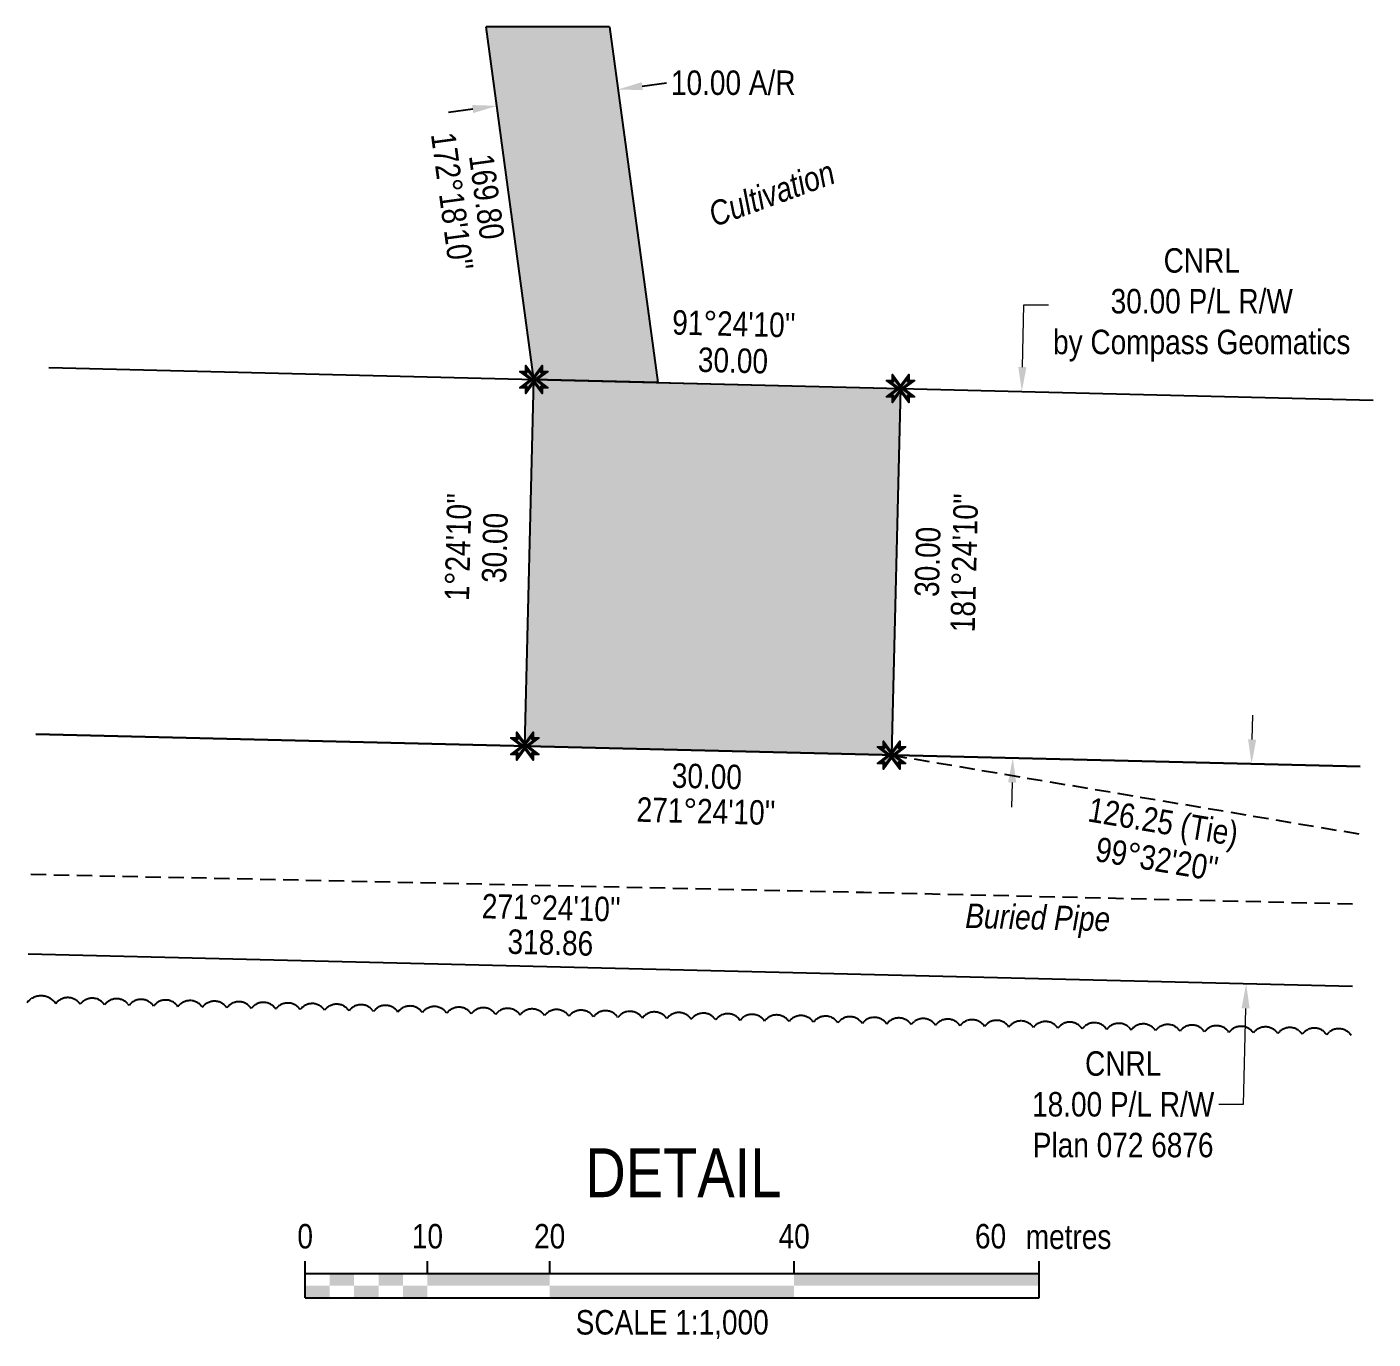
# Model space of a CAD drawing. Extents: x 342028 to 345485, y 6131149 to 6132889.
# Drawn here: x 342284 to 342834, y 6131149 to 6131686 of the extents above; entities that cross this region are included whole.
import ezdxf
from ezdxf.enums import TextEntityAlignment as Align

# ---------------------------------------------------------------- set-up
doc = ezdxf.new("R2010")
doc.units = 0
doc.header["$LTSCALE"] = 5
doc.header["$PDSIZE"] = 0.5
for name, pattern in [('0', [1, 1, 0]), ('foc-TIELINE', [1.875, 1.25, -0.625]), ('UG_PIPE', [1.875, 1.25, -0.625])]:
    doc.linetypes.add(name, pattern=pattern)
doc.layers.get('Defpoints').update_dxf_attribs({"color": 9})
for name, color, linetype in [('AS-PIPE-UG', 44, 'UG_PIPE'), ('AS-PIPE-UG-T', 44, 'Continuous'), ('C-RW', 13, 'Continuous'), ('DETAIL-T', 7, 'Continuous'), ('L-2', 7, 'Continuous'), ('L-BD', 7, 'Continuous'), ('L-MON', 1, 'Continuous'), ('L-TIE', 7, 'foc-TIELINE'), ('P-PROPOSED', 10, 'Continuous'), ('P-PROPOSED-H', 21, 'Continuous'), ('P-TXT', 4, 'Continuous'), ('T-BUSH', 110, '0')]:
    doc.layers.add(name, color=color, linetype=linetype)
doc.layers.add('C-RW-T', color=13, linetype='Continuous', lineweight=9)
doc.layers.add('T-TEXT', color=48, linetype='Continuous', lineweight=18)
doc.styles.add('80', font='ARIALN.TTF', dxfattribs={"height": 10})
doc.styles.add('80CG', font='ARIALN.TTF', dxfattribs={"height": 10})
doc.styles.add('80L', font='ARIALN.TTF', dxfattribs={"height": 10})
doc.styles.add('80LS', font='ARIALNI.TTF', dxfattribs={"height": 10})
doc.dimstyles.new('Compass 5 000', dxfattribs={"dimscale": 5, "dimtxt": 9, "dimasz": 2, "dimexe": 0.2, "dimexo": 0.0625, "dimgap": 0.5, "dimtad": 0, "dimtih": 1, "dimtoh": 1, "dimzin": 0, "dimdsep": 46, "dimtxsty": '80CG', "dimcen": 0.1, "dimse1": 1, "dimse2": 1, "dimclrd": 256, "dimclrt": 256, "dimaunit": 1, "dimadec": 4, "dimazin": 0, "dimtfac": 0.06, "dimtofl": 0, "dimtmove": 0, "dimatfit": 1, "dimfxl": 0.2, "dimtolj": 1, "dimtzin": 0, "dimlwd": -1, "dimarcsym": 0})

# ---------------------------------------------------------------- blocks, each defined once
blk = doc.blocks.new('TEMP')
h = blk.add_hatch(color=255)
h.dxf.hatch_style = 1
h.paths.add_polyline_path([(0, 0.25), (-0.67, 1.15), (-0.67, 0.67), (-1.15, 0.67), (-0.25, 0), (-1.15, -0.67), (-0.67, -0.67), (-0.67, -1.15), (0, -0.25), (0.67, -1.15), (0.67, -0.67), (1.15, -0.67), (0.25, 0), (1.15, 0.67), (0.67, 0.67), (0.67, 1.15)])
h.paths.add_polyline_path([(0.57, 0.85), (0.57, 0.57), (0.85, 0.57), (0.08, 0), (0.85, -0.57), (0.57, -0.57), (0.57, -0.85), (0, -0.08), (-0.57, -0.85), (-0.57, -0.57), (-0.85, -0.57), (-0.08, 0), (-0.85, 0.57), (-0.57, 0.57), (-0.57, 0.85), (0, 0.08)], flags=16)
h = blk.add_hatch(color=1)
h.dxf.hatch_style = 1
h.paths.add_polyline_path([(0, 0.08), (-0.57, 0.85), (-0.57, 0.57), (-0.85, 0.57), (-0.08, 0), (-0.85, -0.57), (-0.57, -0.57), (-0.57, -0.85), (0, -0.08), (0.57, -0.85), (0.57, -0.57), (0.85, -0.57), (0.08, 0), (0.85, 0.57), (0.57, 0.57), (0.57, 0.85)])
at = {"color": 1}
for p, q in [((-0.08, 0), (0.08, 0)), ((0, 0.08), (0, -0.08))]:
    blk.add_line(p, q, dxfattribs=at)
at = {"color": 255, "flags": 128}
blk.add_lwpolyline([(-0.25, 0), (-1.15, 0.67), (-0.67, 0.67), (-0.67, 1.15), (0, 0.25), (0.67, 1.15), (0.67, 0.67), (1.15, 0.67), (0.25, 0), (1.15, -0.67), (0.67, -0.67), (0.67, -1.15), (0, -0.25), (-0.67, -1.15), (-0.67, -0.67), (-1.15, -0.67)], close=True, dxfattribs=at)
at = {"color": 1, "flags": 128}
blk.add_lwpolyline([(-0.08, 0), (-0.85, 0.57), (-0.57, 0.57), (-0.57, 0.85), (0, 0.08), (0.57, 0.85), (0.57, 0.57), (0.85, 0.57), (0.08, 0), (0.85, -0.57), (0.57, -0.57), (0.57, -0.85), (0, -0.08), (-0.57, -0.85), (-0.57, -0.57), (-0.85, -0.57)], close=True, dxfattribs=at)
blk = doc.blocks.new('*D441')
at = {"layer": 'C-RW-T', "transparency": 16777216}
for p, q in [((342690.79, 6131546.66), (342691.42, 6131572.09)), ((342691.42, 6131572.09), (342701.42, 6131572.09)), ((342686.62, 6131376.73), (342686.38, 6131366.73))]:
    blk.add_line(p, q, dxfattribs=at)
for points in [[(342689.13, 6131546.7), (342692.46, 6131546.61), (342690.55, 6131536.66)], [(342684.96, 6131376.77), (342688.29, 6131376.69), (342686.87, 6131386.73)]]:
    blk.add_solid(points, dxfattribs=at)
at = {"layer": 'Defpoints', "color": 0, "transparency": 16777216}
for p in [(342690.55, 6131536.66), (342726.91, 6131535.77), (342723.23, 6131385.83)]:
    blk.add_point(p, dxfattribs=at)
at = {"layer": 'C-RW-T', "transparency": 16777216, "insert": (342764.14, 6131572.09), "char_height": 10, "attachment_point": 5, "style": '80CG'}
blk.add_mtext('\\A1;CNRL\\P30.00 P/L R/W\\Pby Compass Geomatics', dxfattribs=at)
blk = doc.blocks.new('*D442')
at = {"layer": 'Defpoints', "color": 0, "transparency": 16777216}
for p in [(342525.46, 6131660.2), (342527.42, 6131645.69), (342477.88, 6131638.99)]:
    blk.add_point(p, dxfattribs=at)
at = {"layer": 'P-TXT', "transparency": 16777216}
for p, q in [((342535.37, 6131661.54), (342545.28, 6131662.88)), ((342466.01, 6131652.16), (342456.1, 6131650.83))]:
    blk.add_line(p, q, dxfattribs=at)
for points in [[(342535.15, 6131663.19), (342535.59, 6131659.89), (342525.46, 6131660.2)], [(342465.79, 6131653.82), (342466.24, 6131650.51), (342475.92, 6131653.5)]]:
    blk.add_solid(points, dxfattribs=at)
at = {"layer": 'P-TXT', "transparency": 16777216, "insert": (342572.56, 6131662.88), "char_height": 10, "attachment_point": 5, "style": '80CG', "bg_fill": 3, "box_fill_scale": 1.1, "bg_fill_color": 256, "bg_fill_true_color": 13158600, "bg_fill_transparency": 0}
blk.add_mtext('\\A1;10.00 A/R', dxfattribs=at)
blk = doc.blocks.new('*D443')
at = {"layer": 'C-RW-T', "transparency": 16777216}
for p, q in [((342784.75, 6131394.33), (342785, 6131404.33)), ((342782.06, 6131284.38), (342781.1, 6131245.08)), ((342781.1, 6131245.08), (342771.1, 6131245.08))]:
    blk.add_line(p, q, dxfattribs=at)
for points in [[(342783.09, 6131394.37), (342786.42, 6131394.29), (342784.51, 6131384.33)], [(342780.4, 6131284.42), (342783.73, 6131284.34), (342782.31, 6131294.38)]]:
    blk.add_solid(points, dxfattribs=at)
at = {"layer": 'Defpoints', "color": 0, "transparency": 16777216}
for p in [(342722.42, 6131385.85), (342720.22, 6131295.9), (342782.31, 6131294.38)]:
    blk.add_point(p, dxfattribs=at)
at = {"layer": 'C-RW-T', "transparency": 16777216, "insert": (342732.01, 6131245.08), "char_height": 10, "attachment_point": 5, "style": '80CG'}
blk.add_mtext('\\A1;CNRL\\P18.00 P/L R/W\\PPlan 072 6876', dxfattribs=at)
blk = doc.blocks.new('*U444')
at = {"color": 0}
for p, q in [((-150, 0), (-150, 15)), ((-100, 10), (-100, 15)), ((-50, 10), (-50, 15)), ((50, 10), (50, 15)), ((150.24, 0), (150.24, 15)), ((-150, 10), (150.24, 10)), ((-150, 0), (150.24, 0))]:
    blk.add_line(p, q, dxfattribs=at)
for points in [[(-140, 10), (-130, 10), (-140, 5), (-130, 5)], [(-120, 10), (-110, 10), (-120, 5), (-110, 5)], [(-100, 10), (-50, 10), (-100, 5), (-50, 5)], [(50, 10), (150.24, 10), (50, 5), (150.24, 5)], [(-150, 5), (-140, 5), (-150, 0), (-140, 0)], [(-130, 5), (-120, 5), (-130, 0), (-120, 0)], [(-110, 5), (-100, 5), (-110, 0), (-100, 0)], [(-50, 5), (50, 5), (-50, 0), (50, 0)]]:
    blk.add_solid(points, dxfattribs=at)
at = {"color": 0, "style": '80'}
blk.add_text('metres', height=10, dxfattribs=at).set_placement((162.24, 20), align=Align.CENTER)
at = {"color": 0, "char_height": 10, "style": '80'}
for s, insert, attachment_point in [('0', (-150, 30.21), 2), ('10', (-100, 30.21), 2), ('20', (-50, 30.21), 2), ('40', (50, 30.21), 2), ('60', (136.7, 30.22), 3), ('SCALE 1:1,000', (0.12, -5), 2)]:
    blk.add_mtext(s, dxfattribs=dict(at, insert=insert, attachment_point=attachment_point))

msp = doc.modelspace()

# ---------------------------------------------------------------- hatches: boundary and pattern name
at = {"layer": 'P-PROPOSED-H'}
h = msp.add_hatch(color=256, dxfattribs=at)
h.dxf.hatch_style = 1
h.paths.add_polyline_path([(342522.005, 6131685.771), (342471.562, 6131685.771), (342490.847, 6131543.091), (342491.055, 6131542.809), (342494.382, 6131547.312), (342494.382, 6131544.88), (342496.814, 6131544.88), (342492.311, 6131541.553), (342492.355, 6131541.521), (342541.666, 6131540.311)])
h = msp.add_hatch(color=256, dxfattribs=at)
h.dxf.hatch_style = 1
h.paths.add_polyline_path([(342487.376, 6131391.609), (342491.055, 6131541.553), (342640.977, 6131537.875), (342637.298, 6131387.931)])

# ---------------------------------------------------------------- linework, layer by layer
at = {"layer": 'AS-PIPE-UG', "flags": 128}
msp.add_lwpolyline([(342285.366, 6131339.254), (342625.777, 6131331.896), (342826.926, 6131327.124)], dxfattribs=at)
at = {"layer": 'C-RW', "flags": 128}
for points in [[(342292.683, 6131546.419), (342834.202, 6131533.134)], [(342828.908, 6131383.247), (342287.388, 6131396.505)], [(342287.388, 6131396.505), (342828.908, 6131383.247)], [(342825.732, 6131293.318), (342284.212, 6131306.575)]]:
    msp.add_lwpolyline(points, dxfattribs=at)
at = {"layer": 'L-TIE', "flags": 128}
msp.add_lwpolyline([(342637.298, 6131387.931), (342828.908, 6131355.674)], dxfattribs=at)
at = {"layer": 'P-PROPOSED', "flags": 128}
msp.add_lwpolyline([(342522.005, 6131685.771), (342541.669, 6131540.291), (342491.055, 6131541.553), (342471.562, 6131685.771)], dxfattribs=at)
msp.add_lwpolyline([(342487.376, 6131391.609), (342491.055, 6131541.553), (342640.977, 6131537.875), (342637.298, 6131387.931)], close=True, dxfattribs=at)
at = {"layer": 'P-PROPOSED-H'}
msp.add_line((342522.005, 6131685.771), (342471.562, 6131685.771), dxfattribs=at)
at = {"layer": 'T-BUSH', "flags": 128}
msp.add_lwpolyline([(342825.243, 6131273.328, 0.5205671), (342815.248, 6131273.573, 0.5205671), (342805.253, 6131273.818, 0.5205671), (342795.258, 6131274.062, 0.5205671), (342785.263, 6131274.307, 0.5205671), (342775.269, 6131274.552, 0.5205671), (342765.274, 6131274.797, 0.5205671), (342755.279, 6131275.041, 0.5205671), (342745.284, 6131275.286, 0.5205671), (342735.289, 6131275.531, 0.5205671), (342725.295, 6131275.775, 0.5205671), (342715.3, 6131276.02, 0.5205671), (342705.305, 6131276.265, 0.5205671), (342695.31, 6131276.509, 0.5205671), (342685.315, 6131276.754, 0.5205671), (342675.321, 6131276.999, 0.5205671), (342665.326, 6131277.243, 0.5205671), (342655.331, 6131277.488, 0.5205671), (342645.336, 6131277.733, 0.5205671), (342635.341, 6131277.977, 0.5205671), (342625.347, 6131278.222, 0.5205671), (342615.352, 6131278.467, 0.5205671), (342605.357, 6131278.711, 0.5205671), (342595.362, 6131278.956, 0.5205671), (342585.367, 6131279.201, 0.5205671), (342575.372, 6131279.446, 0.5205671), (342565.378, 6131279.69, 0.5205671), (342555.383, 6131279.935, 0.5205671), (342545.388, 6131280.18, 0.5205671), (342535.393, 6131280.424, 0.5205671), (342525.398, 6131280.669, 0.5205671), (342515.404, 6131280.914, 0.5205671), (342505.409, 6131281.158, 0.5205671), (342495.414, 6131281.403, 0.5205671), (342485.419, 6131281.648, 0.5205671), (342475.424, 6131281.892, 0.5205671), (342465.43, 6131282.137, 0.5205671), (342455.435, 6131282.382, 0.5205671), (342445.44, 6131282.626, 0.5205671), (342435.445, 6131282.871, 0.5205671), (342425.45, 6131283.116, 0.5205671), (342415.456, 6131283.361, 0.5205671), (342405.461, 6131283.605, 0.5205671), (342395.466, 6131283.85, 0.5205671), (342385.471, 6131284.095, 0.5205671), (342375.476, 6131284.339, 0.5205671), (342365.482, 6131284.584, 0.5205671), (342355.487, 6131284.829, 0.5205671), (342345.492, 6131285.073, 0.5205671), (342335.497, 6131285.318, 0.5205671), (342325.502, 6131285.563, 0.5205671), (342315.508, 6131285.807, 0.5205671), (342305.513, 6131286.052, 0.5205671), (342295.518, 6131286.297, 0.5205671), (342283.722, 6131286.586, 0.5205671)], format="xyb", dxfattribs=at)

# ---------------------------------------------------------------- block references
at = {"layer": 'L-2', "xscale": 0.99978011, "yscale": 0.99978011, "zscale": 0.99978011}
msp.add_blockref('*U444', (342547.478, 6131165.981), dxfattribs=at)
at = {"layer": 'L-MON', "xscale": 4.998900549999995, "yscale": 4.998900549999995, "zscale": 4.998900549999995}
for p in [(342491.055, 6131541.553), (342640.977, 6131537.875), (342487.376, 6131391.609), (342637.298, 6131387.938)]:
    msp.add_blockref('TEMP', p, dxfattribs=at)

# ---------------------------------------------------------------- texts
at = {"layer": 'AS-PIPE-UG-T', "insert": (342667.602, 6131327.293), "char_height": 9.9978, "attachment_point": 1, "rotation": 358.64082, "style": '80L'}
msp.add_mtext_dynamic_manual_height_columns('{\\fArial Narrow|b0|i1|c0|p34;Buried Pipe}', width=74.56518, gutter_width=49.989, heights=[0], dxfattribs=at)
at = {"layer": 'DETAIL-T', "color": 3, "insert": (342503.493, 6131227.158), "char_height": 19.9956, "width": 94.75519, "attachment_point": 1, "style": '80CG'}
msp.add_mtext('\\pi8.573;DETAIL', dxfattribs=at)
at = {"layer": 'L-BD', "style": '80L'}
for s, rotation, p in [("172°18'10''", 277.6976, (342457.653, 6131614.419)), ('169.80', 277.6976, (342471.771, 6131616.328)), ("91°24'10''", 358.5947, (342572.814, 6131564.363)), ('30.00', 358.5947, (342572.446, 6131549.371)), ("1°24'10''", 88.5947, (342460.031, 6131473.068)), ("181°24'10''", 88.5947, (342667.004, 6131466.645)), ('30.00', 88.5947, (342475.023, 6131472.7)), ('30.00', 88.5947, (342652.011, 6131467.012)), ('30.00', 358.5976, (342561.778, 6131379.287)), ("271°24'10''", 358.5976, (342561.429, 6131365.045)), ('126.25 (Tie)', 350.444, (342748.204, 6131359.503)), ("99°32'20''", 350.444, (342745.839, 6131345.454)), ("271°24'10''", 358.5976, (342498.134, 6131325.544)), ('318.86', 358.5976, (342497.785, 6131311.301))]:
    msp.add_text(s, height=9.9978, rotation=rotation, dxfattribs=at).set_placement(p, align=Align.MIDDLE)
at = {"layer": 'T-TEXT', "style": '80LS'}
msp.add_text('Cultivation', height=9.9978, rotation=20, dxfattribs=at).set_placement((342588.241, 6131617.732), align=Align.MIDDLE_CENTER)

# ---------------------------------------------------------------- dimensions: what is measured, and where the dimension line sits
at = {"layer": 'C-RW-T'}
for base, p1, p2, angle, text, picture, middle in [((342690.548, 6131536.659), (342723.228, 6131385.835), (342726.906, 6131535.767), 88.59472, 'CNRL\\P30.00 P/L R/W\\Pby Compass Geomatics', '*D441', (342764.139, 6131572.09)), ((342782.306, 6131294.381), (342722.42, 6131385.854), (342720.218, 6131295.901), 268.5976, 'CNRL\\P18.00 P/L R/W\\PPlan 072 6876', '*D443', (342732.013, 6131245.076))]:
    dim = msp.add_linear_dim(base=base, p1=p1, p2=p2, angle=angle, text=text, dimstyle='Compass 5 000', dxfattribs=at)
    dim.commit()
    dim.dimension.update_dxf_attribs({"geometry": picture, "text_midpoint": middle, "dimtype": 161})

# ---------------------------------------------------------------- next in the draw order: dimensions: what is measured, and where the dimension line sits
at = {"layer": 'P-TXT'}
dim = msp.add_linear_dim(base=(342525.461, 6131660.2), p1=(342477.884, 6131638.993), p2=(342527.423, 6131645.689), angle=7.6976, text='10.00 A/R', dimstyle='Compass 5 000', override={"dimtfill": 1}, dxfattribs=at)
dim.commit()
dim.dimension.update_dxf_attribs({"geometry": '*D442', "text_midpoint": (342572.563, 6131662.879), "dimtype": 161})

doc.saveas('drawing.dxf')
